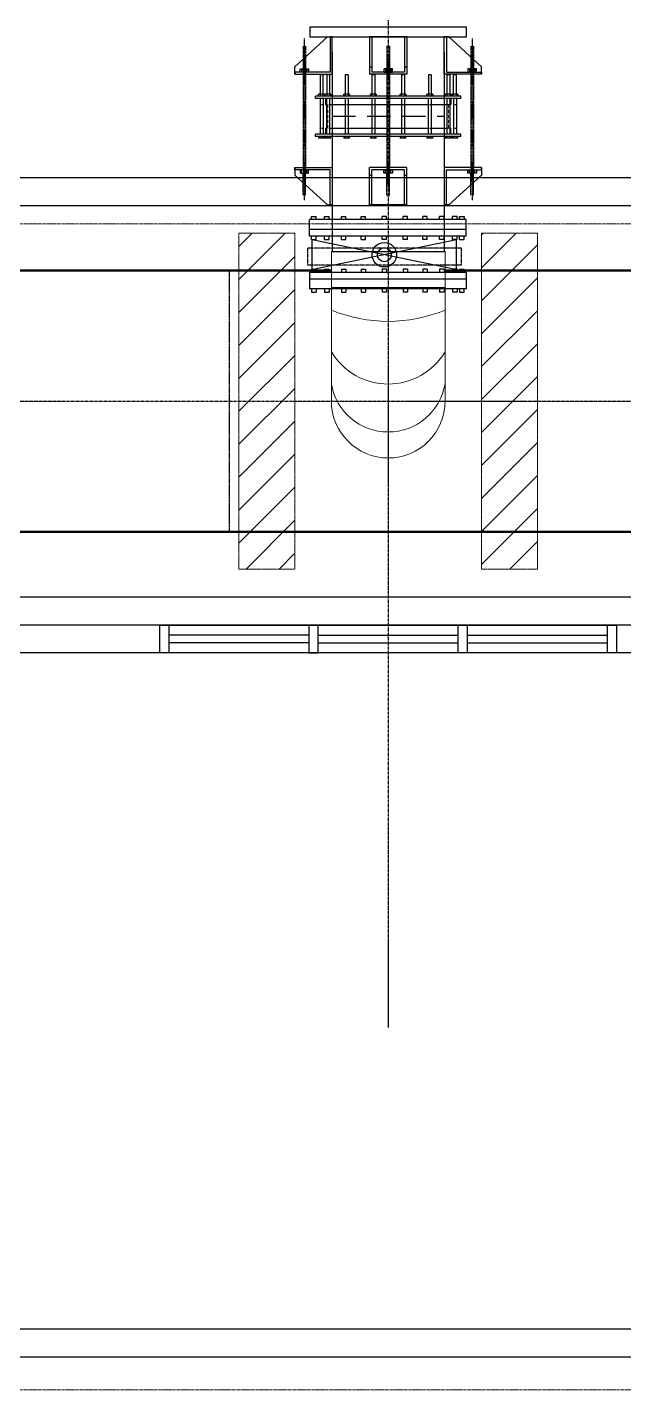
# Model space of a CAD drawing. Header units: inches. Extents: x 0 to 235202, y 0 to 184293.
# Drawn here: x 159816 to 163014, y 120941 to 128245 of the extents above; entities that cross this region are included whole.
import ezdxf
from ezdxf.enums import TextEntityAlignment as Align

# ---------------------------------------------------------------- set-up
doc = ezdxf.new("R2010")
doc.units = ezdxf.units.IN
doc.header["$MEASUREMENT"] = 0
for name, pattern in [('CENTER', [2, 1.25, -0.25, 0.25, -0.25]), ('HIDDEN', [0.375, 0.25, -0.125]), ('PHANTOM2', [1.25, 0.625, -0.125, 0.125, -0.125, 0.125, -0.125])]:
    doc.linetypes.add(name, pattern=pattern)
for name, color, linetype, lineweight in [('.5', 8, 'Continuous', 0), ('DIM', 251, 'Continuous', 0), ('hid', 8, 'HIDDEN', 0)]:
    doc.layers.add(name, color=color, linetype=linetype, lineweight=lineweight)
for name, color, linetype in [('1', 1, 'CENTER'), ('2', 2, 'HIDDEN'), ('GRID_TXT45', 4, 'Continuous'), ('M-X-BKGD', 8, 'Continuous'), ('pipes', 2, 'Continuous'), ('sleeve type coupling', 1, 'Continuous'), ('steel elbow 90deg', 3, 'Continuous'), ('WINDOW ELEV', 3, 'Continuous')]:
    doc.layers.add(name, color=color, linetype=linetype)
doc.styles.add('SIMPLEX', font='simplex.shx')

# ---------------------------------------------------------------- blocks, each defined once
blk = doc.blocks.new('FLOOR PLAN REV 2')
at = {"layer": '.5', "color": 8, "linetype": 'CENTER', "ltscale": 10}
for p, q in [((118917.3, 227018.5), (54403.1, 227018.5)), ((118917.3, 220768), (54403.1, 220768))]:
    blk.add_line(p, q, dxfattribs=at)
at = {"color": 8, "linetype": 'PHANTOM2', "ltscale": 20}
for p, q in [((87276.8, 246052.7), (87276.8, 222708.1)), ((74426.8, 226067.3), (101909.1, 226067.3))]:
    blk.add_line(p, q, dxfattribs=at)
at = {"color": 8}
for p, q in [((86776.8, 227859.3), (86951.8, 228019.3)), ((87696.8, 228071.3), (86856.8, 228071.3)), ((86856.8, 228071.3), (86856.8, 228019.3)), ((86856.8, 228019.3), (87696.8, 228019.3)), ((86951.8, 228019.3), (86976.8, 228019.3)), ((86976.8, 228019.3), (86964.8, 228019.3)), ((86964.8, 228019.3), (86964.8, 227831.3)), ((86976.8, 227819.3), (86976.8, 228019.3)), ((87176.8, 228019.3), (87176.8, 227819.3)), ((87376.8, 228019.3), (87176.8, 228019.3)), ((87188.8, 228019.3), (87188.8, 227831.3)), ((87364.8, 228019.3), (87364.8, 227831.3)), ((87376.8, 228019.3), (87376.8, 227819.3)), ((87601.8, 228019.3), (87576.8, 228019.3)), ((87576.8, 228019.3), (87588.8, 228019.3)), ((87576.8, 227819.3), (87576.8, 228019.3)), ((87588.8, 228019.3), (87588.8, 227831.3)), ((87776.8, 227859.3), (87601.8, 228019.3)), ((87696.8, 228019.3), (87696.8, 228071.3)), ((86776.8, 227819.3), (86776.8, 227859.3)), ((86964.8, 227831.3), (86776.8, 227831.3)), ((86776.8, 227831.3), (86776.8, 227819.3)), ((86776.8, 227819.3), (86976.8, 227819.3)), ((87176.8, 227859.3), (87188.8, 227859.3)), ((87376.8, 227819.3), (87176.8, 227819.3)), ((87364.8, 227831.3), (87188.8, 227831.3)), ((87364.8, 227859.3), (87376.8, 227859.3)), ((87776.8, 227819.3), (87576.8, 227819.3)), ((87588.8, 227831.3), (87776.8, 227831.3)), ((87776.8, 227819.3), (87776.8, 227859.3)), ((87776.8, 227831.3), (87776.8, 227819.3)), ((86776.8, 227318.9), (86776.8, 227278.9)), ((86776.8, 227306.9), (86776.8, 227318.9)), ((86776.8, 227318.9), (86976.8, 227318.9)), ((86964.8, 227306.9), (86776.8, 227306.9)), ((86964.8, 227118.9), (86964.8, 227306.9)), ((86976.8, 227318.9), (86976.8, 227118.9)), ((87176.8, 227118.9), (87176.8, 227318.9)), ((87376.8, 227318.9), (87176.8, 227318.9)), ((87188.8, 227118.9), (87188.8, 227306.9)), ((87364.8, 227306.9), (87188.8, 227306.9)), ((87364.8, 227118.9), (87364.8, 227306.9)), ((87376.8, 227118.9), (87376.8, 227318.9)), ((87776.8, 227318.9), (87576.8, 227318.9)), ((87576.8, 227318.9), (87576.8, 227118.9)), ((87588.8, 227118.9), (87588.8, 227306.9)), ((87588.8, 227306.9), (87776.8, 227306.9)), ((87776.8, 227318.9), (87776.8, 227278.9)), ((87776.8, 227306.9), (87776.8, 227318.9)), ((86776.8, 227278.9), (86951.8, 227118.9)), ((87176.8, 227278.9), (87188.8, 227278.9)), ((87364.8, 227278.9), (87376.8, 227278.9)), ((87776.8, 227278.9), (87601.8, 227118.9)), ((86951.8, 227118.9), (86976.8, 227118.9)), ((86976.8, 227118.9), (86964.8, 227118.9)), ((87376.8, 227118.9), (87176.8, 227118.9)), ((87601.8, 227118.9), (87576.8, 227118.9)), ((87576.8, 227118.9), (87588.8, 227118.9)), ((87694.2, 227040.3), (86854.2, 227040.3)), ((86854.2, 226951.6), (86854.2, 227040.3)), ((86866.4, 227057.5), (86890.6, 227057.5)), ((86866.4, 227040.3), (86866.4, 227057.5)), ((86890.6, 227040.3), (86890.6, 227057.5)), ((86935.7, 227057.5), (86959.9, 227057.5)), ((86935.7, 227040.3), (86935.7, 227057.5)), ((86959.9, 227040.3), (86959.9, 227057.5)), ((87025.9, 227057.5), (87050.2, 227057.5)), ((87025.9, 227040.3), (87025.9, 227057.5)), ((87050.2, 227040.3), (87050.2, 227057.5)), ((87131.1, 227057.5), (87155.3, 227057.5)), ((87131.1, 227040.3), (87131.1, 227057.5)), ((87155.3, 227040.3), (87155.3, 227057.5)), ((87243.9, 227040.3), (87243.9, 227057.5)), ((87268.1, 227057.5), (87243.9, 227057.5)), ((87268.1, 227040.3), (87268.1, 227057.5)), ((87356.7, 227040.3), (87356.7, 227057.5)), ((87380.9, 227057.5), (87356.7, 227057.5)), ((87380.9, 227040.3), (87380.9, 227057.5)), ((87461.8, 227040.3), (87461.8, 227057.5)), ((87486.1, 227057.5), (87461.8, 227057.5)), ((87486.1, 227040.3), (87486.1, 227057.5)), ((87552.1, 227040.3), (87552.1, 227057.5)), ((87576.4, 227057.5), (87552.1, 227057.5)), ((87576.4, 227040.3), (87576.4, 227057.5)), ((87621.4, 227040.3), (87621.4, 227057.5)), ((87645.6, 227057.5), (87621.4, 227057.5)), ((87645.6, 227040.3), (87645.6, 227057.5)), ((87659.6, 227040.3), (87659.6, 227057.5)), ((87659.6, 227057.5), (87683.9, 227057.5)), ((87683.9, 227057.5), (87683.9, 227040.3)), ((87694.2, 226951.6), (87694.2, 227040.3)), ((87694.2, 226987.6), (86854.2, 226987.6)), ((87694.2, 226951.6), (86854.2, 226951.6)), ((86866.4, 226934.4), (86866.4, 226951.6)), ((86866.4, 226773.6), (87642.3, 226934.4)), ((86866.4, 226934.4), (86890.6, 226934.4)), ((86869.8, 226934.4), (87645.6, 226773.6)), ((86869.8, 226756.4), (86869.8, 226934.4)), ((86890.6, 226934.4), (86890.6, 226951.6)), ((86935.7, 226934.4), (86935.7, 226951.6)), ((86935.7, 226934.4), (86959.9, 226934.4)), ((86959.9, 226934.4), (86959.9, 226951.6)), ((87025.9, 226934.4), (87025.9, 226951.6)), ((87025.9, 226934.4), (87050.2, 226934.4)), ((87050.2, 226934.4), (87050.2, 226951.6)), ((87131.1, 226934.4), (87131.1, 226951.6)), ((87131.1, 226934.4), (87155.3, 226934.4)), ((87155.3, 226934.4), (87155.3, 226951.6)), ((87243.9, 226934.4), (87243.9, 226951.6)), ((87268.1, 226934.4), (87243.9, 226934.4)), ((87268.1, 226934.4), (87268.1, 226951.6)), ((87356.7, 226934.4), (87356.7, 226951.6)), ((87380.9, 226934.4), (87356.7, 226934.4)), ((87380.9, 226934.4), (87380.9, 226951.6)), ((87461.8, 226934.4), (87461.8, 226951.6)), ((87486.1, 226934.4), (87461.8, 226934.4)), ((87486.1, 226934.4), (87486.1, 226951.6)), ((87552.1, 226934.4), (87552.1, 226951.6)), ((87576.4, 226934.4), (87552.1, 226934.4)), ((87576.4, 226934.4), (87576.4, 226951.6)), ((87621.4, 226934.4), (87621.4, 226951.6)), ((87645.6, 226934.4), (87621.4, 226934.4)), ((87642.3, 226756.4), (87642.3, 226934.4)), ((87645.6, 226934.4), (87645.6, 226951.6)), ((87659.6, 226934.4), (87659.6, 226951.6)), ((87659.6, 226934.4), (87683.9, 226934.4)), ((87683.9, 226934.4), (87683.9, 226951.6)), ((86869.8, 226887.2), (86846.6, 226887.2)), ((87669.9, 226887.2), (87642.3, 226887.2)), ((86869.8, 226796.9), (86846.6, 226796.9)), ((86866.4, 226774.5), (86890.6, 226774.5)), ((86866.4, 226774.5), (86866.4, 226757.3)), ((86890.6, 226774.5), (86890.6, 226757.3)), ((86935.7, 226774.5), (86959.9, 226774.5)), ((86935.7, 226774.5), (86935.7, 226757.3)), ((86959.9, 226774.5), (86959.9, 226757.3)), ((87025.9, 226774.5), (87050.2, 226774.5)), ((87025.9, 226774.5), (87025.9, 226757.3)), ((87050.2, 226774.5), (87050.2, 226757.3)), ((87131.1, 226774.5), (87155.3, 226774.5)), ((87131.1, 226774.5), (87131.1, 226757.3)), ((87155.3, 226774.5), (87155.3, 226757.3)), ((87243.9, 226774.5), (87243.9, 226757.3)), ((87268.1, 226774.5), (87243.9, 226774.5)), ((87268.1, 226774.5), (87268.1, 226757.3)), ((87356.7, 226774.5), (87356.7, 226757.3)), ((87380.9, 226774.5), (87356.7, 226774.5)), ((87380.9, 226774.5), (87380.9, 226757.3)), ((87461.8, 226774.5), (87461.8, 226757.3)), ((87486.1, 226774.5), (87461.8, 226774.5)), ((87486.1, 226774.5), (87486.1, 226757.3)), ((87552.1, 226774.5), (87552.1, 226757.3)), ((87576.4, 226774.5), (87552.1, 226774.5)), ((87576.4, 226774.5), (87576.4, 226757.3)), ((87621.4, 226774.5), (87621.4, 226757.3)), ((87645.6, 226774.5), (87621.4, 226774.5)), ((87669.9, 226796.9), (87642.3, 226796.9)), ((87645.6, 226774.5), (87645.6, 226757.3)), ((87659.6, 226774.5), (87659.6, 226757.3)), ((87659.6, 226774.5), (87683.9, 226774.5)), ((87683.9, 226774.5), (87683.9, 226757.3)), ((86854.2, 226757.3), (86854.2, 226669.3)), ((87694.2, 226757.3), (86854.2, 226757.3)), ((87694.2, 226721.3), (86854.2, 226721.3)), ((87694.2, 226757.3), (87694.2, 226669.3)), ((87694.2, 226669.3), (86854.2, 226669.3)), ((86866.4, 226669.3), (86866.4, 226652)), ((86866.4, 226652), (86890.6, 226652)), ((86890.6, 226669.3), (86890.6, 226652)), ((86935.7, 226669.3), (86935.7, 226652)), ((86935.7, 226652), (86959.9, 226652)), ((86959.9, 226669.3), (86959.9, 226652)), ((87025.9, 226669.3), (87025.9, 226652)), ((87025.9, 226652), (87050.2, 226652)), ((87050.2, 226669.3), (87050.2, 226652)), ((87131.1, 226669.3), (87131.1, 226652)), ((87131.1, 226652), (87155.3, 226652)), ((87155.3, 226669.3), (87155.3, 226652)), ((87243.9, 226669.3), (87243.9, 226652)), ((87268.1, 226652), (87243.9, 226652)), ((87268.1, 226669.3), (87268.1, 226652)), ((87356.7, 226669.3), (87356.7, 226652)), ((87380.9, 226652), (87356.7, 226652)), ((87380.9, 226669.3), (87380.9, 226652)), ((87461.8, 226669.3), (87461.8, 226652)), ((87486.1, 226652), (87461.8, 226652)), ((87486.1, 226669.3), (87486.1, 226652)), ((87552.1, 226669.3), (87552.1, 226652)), ((87576.4, 226652), (87552.1, 226652)), ((87576.4, 226669.3), (87576.4, 226652)), ((87621.4, 226669.3), (87621.4, 226652)), ((87645.6, 226652), (87621.4, 226652)), ((87645.6, 226669.3), (87645.6, 226652)), ((87659.6, 226669.3), (87659.6, 226652)), ((87659.6, 226652), (87683.9, 226652)), ((87683.9, 226652), (87683.9, 226669.3))]:
    blk.add_line(p, q, dxfattribs=at)
at = {"color": 8, "lineweight": -3, "ltscale": 5}
blk.add_line((87689.5, 228071.3), (86864, 228071.3), dxfattribs=at)
at = {"color": 8, "linetype": 'HIDDEN'}
for p, q in [((86846.6, 226796.9), (86846.6, 226887.2)), ((87642.3, 226887.2), (86869.8, 226887.2)), ((87669.9, 226796.9), (87669.9, 226887.2)), ((87642.3, 226796.9), (86869.8, 226796.9))]:
    blk.add_line(p, q, dxfattribs=at)
at = {"color": 8}
for radius in [65.7, 37.5]:
    blk.add_circle((87256, 226852.1), radius, dxfattribs=at)
at = {"layer": '1', "color": 8, "linetype": 'CENTER', "ltscale": 0.09}
for p, q in [((86826.8, 228013.5), (86826.8, 227143.7)), ((87726.8, 228013.5), (87726.8, 227143.7))]:
    blk.add_line(p, q, dxfattribs=at)
at = {"layer": '1', "color": 8}
for p, q in [((86820.2, 227969.3), (86820.2, 227306.9)), ((86820.2, 227969.3), (86820.2, 227848.5)), ((86833.4, 227969.3), (86833.4, 227306.9)), ((86833.4, 227969.3), (86833.4, 227848.5)), ((87270.2, 227969.3), (87270.2, 227306.9)), ((87270.2, 227969.3), (87270.2, 227848.5)), ((87270.2, 227969.3), (87283.4, 227969.3)), ((87270.2, 227969.3), (87283.4, 227969.3)), ((87283.4, 227969.3), (87283.4, 227306.9)), ((87283.4, 227969.3), (87283.4, 227848.5)), ((87720.2, 227969.3), (87720.2, 227306.9)), ((87720.2, 227969.3), (87720.2, 227848.5)), ((87733.4, 227969.3), (87733.4, 227306.9)), ((87733.4, 227969.3), (87733.4, 227848.5)), ((86833.4, 227905.9), (86820.2, 227905.9)), ((86833.4, 227905.9), (86820.2, 227905.9)), ((86833.4, 227901.8), (86820.2, 227901.8)), ((86833.4, 227901.8), (86820.2, 227901.8)), ((86833.4, 227901.8), (86820.2, 227901.8)), ((86833.4, 227901.8), (86820.2, 227901.8)), ((86833.4, 227897.8), (86820.2, 227897.8)), ((86833.4, 227897.8), (86820.2, 227897.8)), ((86833.4, 227894), (86820.2, 227894)), ((86833.4, 227894), (86820.2, 227894)), ((86833.4, 227889.9), (86820.2, 227889.9)), ((86833.4, 227889.9), (86820.2, 227889.9)), ((86833.4, 227889.9), (86820.2, 227889.9)), ((86833.4, 227889.9), (86820.2, 227889.9)), ((86833.4, 227885.8), (86820.2, 227885.8)), ((86833.4, 227885.8), (86820.2, 227885.8)), ((86833.4, 227881.7), (86820.2, 227881.7)), ((86833.4, 227881.7), (86820.2, 227881.7)), ((86833.4, 227877.6), (86820.2, 227877.6)), ((86833.4, 227877.6), (86820.2, 227877.6)), ((86833.4, 227873.5), (86820.2, 227873.5)), ((86833.4, 227873.5), (86820.2, 227873.5)), ((86833.4, 227869.4), (86820.2, 227869.4)), ((86833.4, 227869.4), (86820.2, 227869.4)), ((86833.4, 227865.3), (86820.2, 227865.3)), ((86833.4, 227865.3), (86820.2, 227865.3)), ((87270.2, 227905.9), (87283.4, 227905.9)), ((87270.2, 227905.9), (87283.4, 227905.9)), ((87270.2, 227901.8), (87283.4, 227901.8)), ((87270.2, 227901.8), (87283.4, 227901.8)), ((87270.2, 227901.8), (87283.4, 227901.8)), ((87270.2, 227901.8), (87283.4, 227901.8)), ((87270.2, 227897.8), (87283.4, 227897.8)), ((87270.2, 227897.8), (87283.4, 227897.8)), ((87270.2, 227894), (87283.4, 227894)), ((87270.2, 227894), (87283.4, 227894)), ((87270.2, 227889.9), (87283.4, 227889.9)), ((87270.2, 227889.9), (87283.4, 227889.9)), ((87270.2, 227889.9), (87283.4, 227889.9)), ((87270.2, 227889.9), (87283.4, 227889.9)), ((87270.2, 227885.8), (87283.4, 227885.8)), ((87270.2, 227885.8), (87283.4, 227885.8)), ((87270.2, 227881.7), (87283.4, 227881.7)), ((87270.2, 227881.7), (87283.4, 227881.7)), ((87270.2, 227877.6), (87283.4, 227877.6)), ((87270.2, 227877.6), (87283.4, 227877.6)), ((87270.2, 227873.5), (87283.4, 227873.5)), ((87270.2, 227873.5), (87283.4, 227873.5)), ((87270.2, 227869.4), (87283.4, 227869.4)), ((87270.2, 227869.4), (87283.4, 227869.4)), ((87270.2, 227865.3), (87283.4, 227865.3)), ((87270.2, 227865.3), (87283.4, 227865.3)), ((87720.2, 227905.9), (87733.4, 227905.9)), ((87720.2, 227905.9), (87733.4, 227905.9)), ((87720.2, 227901.8), (87733.4, 227901.8)), ((87720.2, 227901.8), (87733.4, 227901.8)), ((87720.2, 227901.8), (87733.4, 227901.8)), ((87720.2, 227901.8), (87733.4, 227901.8)), ((87720.2, 227897.8), (87733.4, 227897.8)), ((87720.2, 227897.8), (87733.4, 227897.8)), ((87720.2, 227894), (87733.4, 227894)), ((87720.2, 227894), (87733.4, 227894)), ((87720.2, 227889.9), (87733.4, 227889.9)), ((87720.2, 227889.9), (87733.4, 227889.9)), ((87720.2, 227889.9), (87733.4, 227889.9)), ((87720.2, 227889.9), (87733.4, 227889.9)), ((87720.2, 227885.8), (87733.4, 227885.8)), ((87720.2, 227885.8), (87733.4, 227885.8)), ((87720.2, 227881.7), (87733.4, 227881.7)), ((87720.2, 227881.7), (87733.4, 227881.7)), ((87720.2, 227877.6), (87733.4, 227877.6)), ((87720.2, 227877.6), (87733.4, 227877.6)), ((87720.2, 227873.5), (87733.4, 227873.5)), ((87720.2, 227873.5), (87733.4, 227873.5)), ((87720.2, 227869.4), (87733.4, 227869.4)), ((87720.2, 227869.4), (87733.4, 227869.4)), ((87720.2, 227865.3), (87733.4, 227865.3)), ((87720.2, 227865.3), (87733.4, 227865.3)), ((86804, 227831.3), (86804, 227848.5)), ((86804, 227848.5), (86849.6, 227848.5)), ((86804, 227831.3), (86804, 227848.5)), ((86804, 227848.5), (86849.6, 227848.5)), ((86849.6, 227831.3), (86804, 227831.3)), ((86849.6, 227831.3), (86804, 227831.3)), ((86812.2, 227848.5), (86812.2, 227831.3)), ((86812.2, 227848.5), (86812.2, 227831.3)), ((86833.4, 227861.3), (86820.2, 227861.3)), ((86833.4, 227861.3), (86820.2, 227861.3)), ((86833.4, 227857.2), (86820.2, 227857.2)), ((86833.4, 227857.2), (86820.2, 227857.2)), ((86833.4, 227853.1), (86820.2, 227853.1)), ((86833.4, 227853.1), (86820.2, 227853.1)), ((86833.4, 227849), (86820.2, 227849)), ((86833.4, 227849), (86820.2, 227849)), ((86833.4, 227828.6), (86820.2, 227828.6)), ((86833.4, 227828.6), (86820.2, 227828.6)), ((86833.4, 227824.5), (86820.2, 227824.5)), ((86833.4, 227824.5), (86820.2, 227824.5)), ((86833.4, 227820.4), (86820.2, 227820.4)), ((86833.4, 227820.4), (86820.2, 227820.4)), ((86833.4, 227816.3), (86820.2, 227816.3)), ((86833.4, 227816.3), (86820.2, 227816.3)), ((86833.4, 227812.2), (86820.2, 227812.2)), ((86833.4, 227812.2), (86820.2, 227812.2)), ((86833.4, 227808.1), (86820.2, 227808.1)), ((86833.4, 227808.1), (86820.2, 227808.1)), ((86833.4, 227804.1), (86820.2, 227804.1)), ((86833.4, 227804.1), (86820.2, 227804.1)), ((86833.4, 227800), (86820.2, 227800)), ((86833.4, 227800), (86820.2, 227800)), ((86841.4, 227848.5), (86841.4, 227831.3)), ((86841.4, 227848.5), (86841.4, 227831.3)), ((86849.6, 227848.5), (86849.6, 227831.3)), ((86849.6, 227848.5), (86849.6, 227831.3)), ((87299.6, 227848.5), (87254, 227848.5)), ((87254, 227848.5), (87254, 227831.3)), ((87299.6, 227848.5), (87254, 227848.5)), ((87254, 227848.5), (87254, 227831.3)), ((87254, 227831.3), (87299.6, 227831.3)), ((87254, 227831.3), (87299.6, 227831.3)), ((87262.2, 227848.5), (87262.2, 227831.3)), ((87262.2, 227848.5), (87262.2, 227831.3)), ((87270.2, 227861.3), (87283.4, 227861.3)), ((87270.2, 227861.3), (87283.4, 227861.3)), ((87270.2, 227857.2), (87283.4, 227857.2)), ((87270.2, 227857.2), (87283.4, 227857.2)), ((87270.2, 227853.1), (87283.4, 227853.1)), ((87270.2, 227853.1), (87283.4, 227853.1)), ((87270.2, 227849), (87283.4, 227849)), ((87270.2, 227849), (87283.4, 227849)), ((87270.2, 227828.6), (87283.4, 227828.6)), ((87270.2, 227828.6), (87283.4, 227828.6)), ((87270.2, 227824.5), (87283.4, 227824.5)), ((87270.2, 227824.5), (87283.4, 227824.5)), ((87270.2, 227820.4), (87283.4, 227820.4)), ((87270.2, 227820.4), (87283.4, 227820.4)), ((87270.2, 227816.3), (87283.4, 227816.3)), ((87270.2, 227816.3), (87283.4, 227816.3)), ((87270.2, 227812.2), (87283.4, 227812.2)), ((87270.2, 227812.2), (87283.4, 227812.2)), ((87270.2, 227808.1), (87283.4, 227808.1)), ((87270.2, 227808.1), (87283.4, 227808.1)), ((87270.2, 227804.1), (87283.4, 227804.1)), ((87270.2, 227804.1), (87283.4, 227804.1)), ((87270.2, 227800), (87283.4, 227800)), ((87270.2, 227800), (87283.4, 227800)), ((87291.4, 227848.5), (87291.4, 227831.3)), ((87291.4, 227848.5), (87291.4, 227831.3)), ((87299.6, 227831.3), (87299.6, 227848.5)), ((87299.6, 227831.3), (87299.6, 227848.5)), ((87749.6, 227848.5), (87704, 227848.5)), ((87704, 227848.5), (87704, 227831.3)), ((87749.6, 227848.5), (87704, 227848.5)), ((87704, 227848.5), (87704, 227831.3)), ((87704, 227831.3), (87749.6, 227831.3)), ((87704, 227831.3), (87749.6, 227831.3)), ((87712.2, 227848.5), (87712.2, 227831.3)), ((87712.2, 227848.5), (87712.2, 227831.3)), ((87720.2, 227861.3), (87733.4, 227861.3)), ((87720.2, 227861.3), (87733.4, 227861.3)), ((87720.2, 227857.2), (87733.4, 227857.2)), ((87720.2, 227857.2), (87733.4, 227857.2)), ((87720.2, 227853.1), (87733.4, 227853.1)), ((87720.2, 227853.1), (87733.4, 227853.1)), ((87720.2, 227849), (87733.4, 227849)), ((87720.2, 227849), (87733.4, 227849)), ((87720.2, 227828.6), (87733.4, 227828.6)), ((87720.2, 227828.6), (87733.4, 227828.6)), ((87720.2, 227824.5), (87733.4, 227824.5)), ((87720.2, 227824.5), (87733.4, 227824.5)), ((87720.2, 227820.4), (87733.4, 227820.4)), ((87720.2, 227820.4), (87733.4, 227820.4)), ((87720.2, 227816.3), (87733.4, 227816.3)), ((87720.2, 227816.3), (87733.4, 227816.3)), ((87720.2, 227812.2), (87733.4, 227812.2)), ((87720.2, 227812.2), (87733.4, 227812.2)), ((87720.2, 227808.1), (87733.4, 227808.1)), ((87720.2, 227808.1), (87733.4, 227808.1)), ((87720.2, 227804.1), (87733.4, 227804.1)), ((87720.2, 227804.1), (87733.4, 227804.1)), ((87720.2, 227800), (87733.4, 227800)), ((87720.2, 227800), (87733.4, 227800)), ((87741.4, 227848.5), (87741.4, 227831.3)), ((87741.4, 227848.5), (87741.4, 227831.3)), ((87749.6, 227831.3), (87749.6, 227848.5)), ((87749.6, 227831.3), (87749.6, 227848.5)), ((86804, 227306.9), (86804, 227289.8)), ((86849.6, 227306.9), (86804, 227306.9)), ((86804, 227306.9), (86804, 227289.8)), ((86849.6, 227306.9), (86804, 227306.9)), ((86804, 227289.8), (86849.6, 227289.8)), ((86804, 227289.8), (86849.6, 227289.8)), ((86812.2, 227289.8), (86812.2, 227306.9)), ((86812.2, 227289.8), (86812.2, 227306.9)), ((86833.4, 227338.3), (86820.2, 227338.3)), ((86833.4, 227338.3), (86820.2, 227338.3)), ((86833.4, 227334.2), (86820.2, 227334.2)), ((86833.4, 227334.2), (86820.2, 227334.2)), ((86833.4, 227330.2), (86820.2, 227330.2)), ((86833.4, 227330.2), (86820.2, 227330.2)), ((86833.4, 227326.1), (86820.2, 227326.1)), ((86833.4, 227326.1), (86820.2, 227326.1)), ((86833.4, 227322), (86820.2, 227322)), ((86833.4, 227322), (86820.2, 227322)), ((86833.4, 227317.9), (86820.2, 227317.9)), ((86833.4, 227317.9), (86820.2, 227317.9)), ((86833.4, 227313.8), (86820.2, 227313.8)), ((86833.4, 227313.8), (86820.2, 227313.8)), ((86833.4, 227309.7), (86820.2, 227309.7)), ((86833.4, 227309.7), (86820.2, 227309.7)), ((86820.2, 227168.9), (86820.2, 227289.8)), ((86833.4, 227289.3), (86820.2, 227289.3)), ((86833.4, 227289.3), (86820.2, 227289.3)), ((86833.4, 227285.2), (86820.2, 227285.2)), ((86833.4, 227285.2), (86820.2, 227285.2)), ((86833.4, 227281.1), (86820.2, 227281.1)), ((86833.4, 227281.1), (86820.2, 227281.1)), ((86833.4, 227168.9), (86833.4, 227289.8)), ((86841.4, 227289.8), (86841.4, 227306.9)), ((86841.4, 227289.8), (86841.4, 227306.9)), ((86849.6, 227289.8), (86849.6, 227306.9)), ((86849.6, 227289.8), (86849.6, 227306.9)), ((87254, 227289.8), (87254, 227306.9)), ((87254, 227306.9), (87299.6, 227306.9)), ((87254, 227289.8), (87254, 227306.9)), ((87254, 227306.9), (87299.6, 227306.9)), ((87299.6, 227289.8), (87254, 227289.8)), ((87299.6, 227289.8), (87254, 227289.8)), ((87262.2, 227289.8), (87262.2, 227306.9)), ((87262.2, 227289.8), (87262.2, 227306.9)), ((87270.2, 227338.3), (87283.4, 227338.3)), ((87270.2, 227338.3), (87283.4, 227338.3)), ((87270.2, 227334.2), (87283.4, 227334.2)), ((87270.2, 227334.2), (87283.4, 227334.2)), ((87270.2, 227330.2), (87283.4, 227330.2)), ((87270.2, 227330.2), (87283.4, 227330.2)), ((87270.2, 227326.1), (87283.4, 227326.1)), ((87270.2, 227326.1), (87283.4, 227326.1)), ((87270.2, 227322), (87283.4, 227322)), ((87270.2, 227322), (87283.4, 227322)), ((87270.2, 227317.9), (87283.4, 227317.9)), ((87270.2, 227317.9), (87283.4, 227317.9)), ((87270.2, 227313.8), (87283.4, 227313.8)), ((87270.2, 227313.8), (87283.4, 227313.8)), ((87270.2, 227309.7), (87283.4, 227309.7)), ((87270.2, 227309.7), (87283.4, 227309.7)), ((87270.2, 227168.9), (87270.2, 227289.8)), ((87270.2, 227289.3), (87283.4, 227289.3)), ((87270.2, 227289.3), (87283.4, 227289.3)), ((87270.2, 227285.2), (87283.4, 227285.2)), ((87270.2, 227285.2), (87283.4, 227285.2)), ((87270.2, 227281.1), (87283.4, 227281.1)), ((87270.2, 227281.1), (87283.4, 227281.1)), ((87283.4, 227168.9), (87283.4, 227289.8)), ((87291.4, 227289.8), (87291.4, 227306.9)), ((87291.4, 227289.8), (87291.4, 227306.9)), ((87299.6, 227306.9), (87299.6, 227289.8)), ((87299.6, 227306.9), (87299.6, 227289.8)), ((87704, 227289.8), (87704, 227306.9)), ((87704, 227306.9), (87749.6, 227306.9)), ((87704, 227289.8), (87704, 227306.9)), ((87704, 227306.9), (87749.6, 227306.9)), ((87749.6, 227289.8), (87704, 227289.8)), ((87749.6, 227289.8), (87704, 227289.8)), ((87712.2, 227289.8), (87712.2, 227306.9)), ((87712.2, 227289.8), (87712.2, 227306.9)), ((87720.2, 227338.3), (87733.4, 227338.3)), ((87720.2, 227338.3), (87733.4, 227338.3)), ((87720.2, 227334.2), (87733.4, 227334.2)), ((87720.2, 227334.2), (87733.4, 227334.2)), ((87720.2, 227330.2), (87733.4, 227330.2)), ((87720.2, 227330.2), (87733.4, 227330.2)), ((87720.2, 227326.1), (87733.4, 227326.1)), ((87720.2, 227326.1), (87733.4, 227326.1)), ((87720.2, 227322), (87733.4, 227322)), ((87720.2, 227322), (87733.4, 227322)), ((87720.2, 227317.9), (87733.4, 227317.9)), ((87720.2, 227317.9), (87733.4, 227317.9)), ((87720.2, 227313.8), (87733.4, 227313.8)), ((87720.2, 227313.8), (87733.4, 227313.8)), ((87720.2, 227309.7), (87733.4, 227309.7)), ((87720.2, 227309.7), (87733.4, 227309.7)), ((87720.2, 227168.9), (87720.2, 227289.8)), ((87720.2, 227289.3), (87733.4, 227289.3)), ((87720.2, 227289.3), (87733.4, 227289.3)), ((87720.2, 227285.2), (87733.4, 227285.2)), ((87720.2, 227285.2), (87733.4, 227285.2)), ((87720.2, 227281.1), (87733.4, 227281.1)), ((87720.2, 227281.1), (87733.4, 227281.1)), ((87733.4, 227168.9), (87733.4, 227289.8)), ((87741.4, 227289.8), (87741.4, 227306.9)), ((87741.4, 227289.8), (87741.4, 227306.9)), ((87749.6, 227306.9), (87749.6, 227289.8)), ((87749.6, 227306.9), (87749.6, 227289.8)), ((86833.4, 227277), (86820.2, 227277)), ((86833.4, 227277), (86820.2, 227277)), ((86833.4, 227272.9), (86820.2, 227272.9)), ((86833.4, 227272.9), (86820.2, 227272.9)), ((86833.4, 227268.9), (86820.2, 227268.9)), ((86833.4, 227268.9), (86820.2, 227268.9)), ((86833.4, 227264.8), (86820.2, 227264.8)), ((86833.4, 227264.8), (86820.2, 227264.8)), ((86833.4, 227260.7), (86820.2, 227260.7)), ((86833.4, 227260.7), (86820.2, 227260.7)), ((86833.4, 227256.6), (86820.2, 227256.6)), ((86833.4, 227256.6), (86820.2, 227256.6)), ((86833.4, 227252.5), (86820.2, 227252.5)), ((86833.4, 227252.5), (86820.2, 227252.5)), ((86833.4, 227248.4), (86820.2, 227248.4)), ((86833.4, 227248.4), (86820.2, 227248.4)), ((86833.4, 227248.4), (86820.2, 227248.4)), ((86833.4, 227248.4), (86820.2, 227248.4)), ((86833.4, 227244.3), (86820.2, 227244.3)), ((86833.4, 227244.3), (86820.2, 227244.3)), ((86833.4, 227240.5), (86820.2, 227240.5)), ((86833.4, 227240.5), (86820.2, 227240.5)), ((86833.4, 227236.4), (86820.2, 227236.4)), ((86833.4, 227236.4), (86820.2, 227236.4)), ((86833.4, 227236.4), (86820.2, 227236.4)), ((86833.4, 227236.4), (86820.2, 227236.4)), ((86833.4, 227232.4), (86820.2, 227232.4)), ((86833.4, 227232.4), (86820.2, 227232.4)), ((87270.2, 227277), (87283.4, 227277)), ((87270.2, 227277), (87283.4, 227277)), ((87270.2, 227272.9), (87283.4, 227272.9)), ((87270.2, 227272.9), (87283.4, 227272.9)), ((87270.2, 227268.9), (87283.4, 227268.9)), ((87270.2, 227268.9), (87283.4, 227268.9)), ((87270.2, 227264.8), (87283.4, 227264.8)), ((87270.2, 227264.8), (87283.4, 227264.8)), ((87270.2, 227260.7), (87283.4, 227260.7)), ((87270.2, 227260.7), (87283.4, 227260.7)), ((87270.2, 227256.6), (87283.4, 227256.6)), ((87270.2, 227256.6), (87283.4, 227256.6)), ((87270.2, 227252.5), (87283.4, 227252.5)), ((87270.2, 227252.5), (87283.4, 227252.5)), ((87270.2, 227248.4), (87283.4, 227248.4)), ((87270.2, 227248.4), (87283.4, 227248.4)), ((87270.2, 227248.4), (87283.4, 227248.4)), ((87270.2, 227248.4), (87283.4, 227248.4)), ((87270.2, 227244.3), (87283.4, 227244.3)), ((87270.2, 227244.3), (87283.4, 227244.3)), ((87270.2, 227240.5), (87283.4, 227240.5)), ((87270.2, 227240.5), (87283.4, 227240.5)), ((87270.2, 227236.4), (87283.4, 227236.4)), ((87270.2, 227236.4), (87283.4, 227236.4)), ((87270.2, 227236.4), (87283.4, 227236.4)), ((87270.2, 227236.4), (87283.4, 227236.4)), ((87270.2, 227232.4), (87283.4, 227232.4)), ((87270.2, 227232.4), (87283.4, 227232.4)), ((87720.2, 227277), (87733.4, 227277)), ((87720.2, 227277), (87733.4, 227277)), ((87720.2, 227272.9), (87733.4, 227272.9)), ((87720.2, 227272.9), (87733.4, 227272.9)), ((87720.2, 227268.9), (87733.4, 227268.9)), ((87720.2, 227268.9), (87733.4, 227268.9)), ((87720.2, 227264.8), (87733.4, 227264.8)), ((87720.2, 227264.8), (87733.4, 227264.8)), ((87720.2, 227260.7), (87733.4, 227260.7)), ((87720.2, 227260.7), (87733.4, 227260.7)), ((87720.2, 227256.6), (87733.4, 227256.6)), ((87720.2, 227256.6), (87733.4, 227256.6)), ((87720.2, 227252.5), (87733.4, 227252.5)), ((87720.2, 227252.5), (87733.4, 227252.5)), ((87720.2, 227248.4), (87733.4, 227248.4)), ((87720.2, 227248.4), (87733.4, 227248.4)), ((87720.2, 227248.4), (87733.4, 227248.4)), ((87720.2, 227248.4), (87733.4, 227248.4)), ((87720.2, 227244.3), (87733.4, 227244.3)), ((87720.2, 227244.3), (87733.4, 227244.3)), ((87270.2, 227168.9), (87283.4, 227168.9)), ((87270.2, 227168.9), (87283.4, 227168.9)), ((86426.8, 225367.3), (86426.8, 226767.3))]:
    blk.add_line(p, q, dxfattribs=at)
at = {"layer": '1', "color": 8, "linetype": 'HIDDEN', "ltscale": 0.009}
for p, q in [((86820.2, 227831.3), (86820.2, 227848.5)), ((86833.4, 227844.9), (86820.2, 227844.9)), ((86833.4, 227844.9), (86820.2, 227844.9)), ((86833.4, 227840.8), (86820.2, 227840.8)), ((86833.4, 227840.8), (86820.2, 227840.8)), ((86833.4, 227836.7), (86820.2, 227836.7)), ((86833.4, 227836.7), (86820.2, 227836.7)), ((86833.4, 227832.7), (86820.2, 227832.7)), ((86833.4, 227832.7), (86820.2, 227832.7)), ((86833.4, 227831.3), (86833.4, 227848.5)), ((87270.2, 227831.3), (87270.2, 227848.5)), ((87270.2, 227844.9), (87283.4, 227844.9)), ((87270.2, 227844.9), (87283.4, 227844.9)), ((87270.2, 227840.8), (87283.4, 227840.8)), ((87270.2, 227840.8), (87283.4, 227840.8)), ((87270.2, 227836.7), (87283.4, 227836.7)), ((87270.2, 227836.7), (87283.4, 227836.7)), ((87270.2, 227832.7), (87283.4, 227832.7)), ((87270.2, 227832.7), (87283.4, 227832.7)), ((87283.4, 227831.3), (87283.4, 227848.5)), ((87720.2, 227831.3), (87720.2, 227848.5)), ((87720.2, 227844.9), (87733.4, 227844.9)), ((87720.2, 227844.9), (87733.4, 227844.9)), ((87720.2, 227840.8), (87733.4, 227840.8)), ((87720.2, 227840.8), (87733.4, 227840.8)), ((87720.2, 227836.7), (87733.4, 227836.7)), ((87720.2, 227836.7), (87733.4, 227836.7)), ((87720.2, 227832.7), (87733.4, 227832.7)), ((87720.2, 227832.7), (87733.4, 227832.7)), ((87733.4, 227831.3), (87733.4, 227848.5)), ((86820.2, 227306.9), (86820.2, 227289.8)), ((86833.4, 227305.6), (86820.2, 227305.6)), ((86833.4, 227305.6), (86820.2, 227305.6)), ((86833.4, 227301.6), (86820.2, 227301.6)), ((86833.4, 227301.6), (86820.2, 227301.6)), ((86833.4, 227297.5), (86820.2, 227297.5)), ((86833.4, 227297.5), (86820.2, 227297.5)), ((86833.4, 227293.4), (86820.2, 227293.4)), ((86833.4, 227293.4), (86820.2, 227293.4)), ((86833.4, 227306.9), (86833.4, 227289.8)), ((87270.2, 227306.9), (87270.2, 227289.8)), ((87270.2, 227305.6), (87283.4, 227305.6)), ((87270.2, 227305.6), (87283.4, 227305.6)), ((87270.2, 227301.6), (87283.4, 227301.6)), ((87270.2, 227301.6), (87283.4, 227301.6)), ((87270.2, 227297.5), (87283.4, 227297.5)), ((87270.2, 227297.5), (87283.4, 227297.5)), ((87270.2, 227293.4), (87283.4, 227293.4)), ((87270.2, 227293.4), (87283.4, 227293.4)), ((87283.4, 227306.9), (87283.4, 227289.8)), ((87720.2, 227306.9), (87720.2, 227289.8)), ((87720.2, 227305.6), (87733.4, 227305.6)), ((87720.2, 227305.6), (87733.4, 227305.6)), ((87720.2, 227301.6), (87733.4, 227301.6)), ((87720.2, 227301.6), (87733.4, 227301.6)), ((87720.2, 227297.5), (87733.4, 227297.5)), ((87720.2, 227297.5), (87733.4, 227297.5)), ((87720.2, 227293.4), (87733.4, 227293.4)), ((87720.2, 227293.4), (87733.4, 227293.4)), ((87733.4, 227306.9), (87733.4, 227289.8))]:
    blk.add_line(p, q, dxfattribs=at)
at = {"layer": '2', "color": 8, "linetype": 'HIDDEN', "ltscale": 500}
blk.add_line((86976.8, 227594.1), (87576.8, 227594.1), dxfattribs=at)
at = {"layer": 'DIM', "color": 8, "linetype": 'HIDDEN', "lineweight": 25, "ltscale": 10}
for p, q in [((75956.6, 227265.8), (103101.8, 227265.8)), ((76106.6, 227115.8), (102951.8, 227115.8)), ((102951.8, 225017.2), (76106.6, 225017.2)), ((103101.8, 224867.2), (75956.6, 224867.2)), ((89326.8, 224867.2), (85226.8, 224867.2)), ((86051.8, 224717.2), (86051.8, 224867.2)), ((86051.8, 224867.2), (88501.8, 224867.2)), ((86051.8, 224717.2), (86051.8, 224867.2)), ((86101.8, 224717.2), (86101.8, 224867.2)), ((86851.8, 224812.2), (86101.8, 224812.2)), ((86901.8, 224867.2), (86851.8, 224867.2)), ((86851.8, 224867.2), (86851.8, 224717.2)), ((86901.8, 224717.2), (86901.8, 224867.2)), ((86901.8, 224812.2), (87651.8, 224812.2)), ((87651.8, 224717.2), (87651.8, 224867.2)), ((87701.8, 224717.2), (87701.8, 224867.2)), ((87701.8, 224812.2), (88451.8, 224812.2)), ((88451.8, 224717.2), (88451.8, 224867.2)), ((88501.8, 224717.2), (88501.8, 224867.2)), ((88501.8, 224717.2), (88501.8, 224867.2)), ((86851.8, 224772.2), (86101.8, 224772.2)), ((86901.8, 224772.2), (87651.8, 224772.2)), ((87701.8, 224772.2), (88451.8, 224772.2)), ((89326.8, 224717.2), (85226.8, 224717.2)), ((88501.8, 224717.2), (86051.8, 224717.2)), ((86851.8, 224717.2), (86901.8, 224717.2)), ((111801.8, 221092.2), (76251.8, 221092.2)), ((89301.8, 220942.2), (85251.4, 220942.2))]:
    blk.add_line(p, q, dxfattribs=at)
at = {"layer": 'DIM', "color": 8, "linetype": 'HIDDEN', "ltscale": 7}
for p, q in [((86476.8, 226967.3), (86476.8, 225167.3)), ((86776.8, 226967.3), (86476.8, 226967.3)), ((86776.8, 225167.3), (86776.8, 226967.3)), ((87776.8, 225167.3), (87776.8, 226967.3)), ((87776.8, 226967.3), (88076.8, 226967.3)), ((88076.8, 226967.3), (88076.8, 225167.3)), ((86476.8, 225167.3), (86776.8, 225167.3)), ((88076.8, 225167.3), (87776.8, 225167.3))]:
    blk.add_line(p, q, dxfattribs=at)
at = {"layer": 'DIM', "color": 8, "linetype": 'Continuous'}
for p, q in [((86476.8, 226896.5), (86547.6, 226967.3)), ((86476.8, 226719.7), (86724.3, 226967.3)), ((87776.8, 226959.1), (87785, 226967.3)), ((87776.8, 226782.3), (87961.8, 226967.3)), ((86476.8, 226543), (86776.8, 226843)), ((87776.8, 226605.5), (88076.8, 226905.5)), ((87776.8, 226428.7), (88076.8, 226728.7)), ((86476.8, 226366.2), (86776.8, 226666.2)), ((87776.8, 226252), (88076.8, 226552)), ((86476.8, 226189.4), (86776.8, 226489.4)), ((87776.8, 226075.2), (88076.8, 226375.2)), ((86476.8, 226012.6), (86776.8, 226312.6)), ((87776.8, 225898.4), (88076.8, 226198.4)), ((86476.8, 225835.8), (86776.8, 226135.8)), ((87776.8, 225721.6), (88076.8, 226021.6)), ((86476.8, 225659.1), (86776.8, 225959.1)), ((87776.8, 225544.9), (88076.8, 225844.9)), ((86476.8, 225482.3), (86776.8, 225782.3)), ((86476.8, 225305.5), (86776.8, 225605.5)), ((87776.8, 225368.1), (88076.8, 225668.1)), ((87776.8, 225191.3), (88076.8, 225491.3)), ((86515.3, 225167.3), (86776.8, 225428.7)), ((87929.5, 225167.3), (88076.8, 225314.5)), ((86692.1, 225167.3), (86776.8, 225252))]:
    blk.add_line(p, q, dxfattribs=at)
at = {"layer": 'DIM', "color": 8}
for p, q in [((86972, 226067.3), (86972, 226870.2)), ((87581.5, 226067.3), (87581.5, 226870.2)), ((86972, 226676.8), (87581.5, 226676.8))]:
    blk.add_line(p, q, dxfattribs=at)
at = {"layer": 'DIM', "color": 8, "lineweight": 50}
for p, q in [((86276.8, 226767.3), (83776.8, 226767.3)), ((86972, 226767.3), (86276.8, 226767.3)), ((88726.9, 226767.3), (87581.5, 226767.3)), ((88726.9, 225367.3), (77276.8, 225367.3))]:
    blk.add_line(p, q, dxfattribs=at)
at = {"layer": 'DIM', "color": 8}
for centre, radius, start, end in [((87276.8, 227291.3), 796.4, 247.5, 292.5), ((87276.8, 226514.2), 355.3, 210.94084, 329.05916), ((87276.8, 226210.7), 308.9, 189.42017, 350.57983), ((87276.8, 226067.3), 304.8, 180, 0)]:
    blk.add_arc(centre, radius, start, end, dxfattribs=at)
at = {"layer": 'hid', "color": 8, "ltscale": 0.1}
for p, q in [((86946.7, 227657.8), (86962.7, 227657.8)), ((86946.7, 227657.8), (86962.7, 227657.8)), ((86953, 227530.4), (86953, 227657.8)), ((87590.9, 227657.8), (87606.9, 227657.8)), ((87606.9, 227657.8), (87590.9, 227657.8)), ((87600.5, 227530.4), (87600.5, 227657.8)), ((86946.7, 227530.4), (86962.7, 227530.4)), ((86946.7, 227530.4), (86962.7, 227530.4)), ((87590.9, 227530.4), (87606.9, 227530.4)), ((87606.9, 227530.4), (87590.9, 227530.4))]:
    blk.add_line(p, q, dxfattribs=at)
at = {"layer": 'pipes', "color": 8, "ltscale": 2000}
for p, q in [((86976.8, 227940), (86976.8, 226870.2)), ((87576.8, 227940), (87576.8, 226870.2))]:
    blk.add_line(p, q, dxfattribs=at)
at = {"layer": 'sleeve type coupling', "color": 8}
for p, q in [((86911.6, 227816.4), (86911.6, 227701.8)), ((86927, 227816.4), (86911.6, 227816.4)), ((86927, 227816.4), (86927, 227701.8)), ((86947, 227816.4), (86947, 227701.8)), ((86962.4, 227816.4), (86947, 227816.4)), ((86962.4, 227816.4), (86962.4, 227701.8)), ((87046.2, 227816.4), (87046.2, 227701.8)), ((87061.6, 227816.4), (87046.2, 227816.4)), ((87061.6, 227816.4), (87061.6, 227701.8)), ((87189.5, 227816.4), (87189.5, 227701.8)), ((87204.9, 227816.4), (87189.5, 227816.4)), ((87204.9, 227816.4), (87205, 227701.8)), ((87348.6, 227816.4), (87348.6, 227701.8)), ((87364, 227816.4), (87348.6, 227816.4)), ((87364, 227816.4), (87364.1, 227701.8)), ((87492, 227816.4), (87492, 227701.8)), ((87507.4, 227816.4), (87492, 227816.4)), ((87507.4, 227816.4), (87507.4, 227701.8)), ((87591.2, 227816.4), (87591.2, 227701.8)), ((87606.6, 227816.4), (87591.2, 227816.4)), ((87606.6, 227816.4), (87606.6, 227701.8)), ((87642.3, 227816.4), (87626.3, 227816.4)), ((87626.3, 227701.8), (87626.3, 227816.4)), ((87642.3, 227701.8), (87642.3, 227816.4)), ((86886.8, 227689.8), (86886.8, 227701.8)), ((87666.8, 227701.8), (86886.8, 227701.8)), ((87666.8, 227689.8), (86886.8, 227689.8)), ((86934.7, 227712.1), (86903.9, 227712.1)), ((86903.9, 227701.8), (86903.9, 227712.1)), ((86911.3, 227689.8), (86911.3, 227498.4)), ((86927.3, 227689.8), (86927.3, 227498.4)), ((86934.7, 227712.1), (86934.7, 227701.8)), ((86970.1, 227712.1), (86939.3, 227712.1)), ((86939.3, 227701.8), (86939.3, 227712.1)), ((86941, 227689.8), (86941, 227657.8)), ((86947, 227689.8), (86941, 227689.8)), ((86941, 227657.8), (86946.7, 227657.8)), ((86946.7, 227689.8), (86946.7, 227498.4)), ((86962.7, 227689.8), (86962.7, 227498.4)), ((86962.7, 227657.8), (87045.9, 227657.8)), ((86970.1, 227712.1), (86970.1, 227701.8)), ((87069.3, 227712.1), (87038.5, 227712.1)), ((87038.5, 227701.8), (87038.5, 227712.1)), ((87045.9, 227689.8), (87045.9, 227498.4)), ((87061.9, 227689.8), (87061.9, 227498.4)), ((87061.9, 227657.8), (87189.2, 227657.8)), ((87069.3, 227712.1), (87069.3, 227701.8)), ((87212.7, 227712.1), (87181.8, 227712.1)), ((87181.8, 227701.8), (87181.8, 227712.1)), ((87189.2, 227689.8), (87189.2, 227498.4)), ((87205.2, 227689.8), (87205.2, 227498.4)), ((87205.2, 227657.8), (87348.3, 227657.8)), ((87212.7, 227712.1), (87212.7, 227701.8)), ((87371.8, 227712.1), (87340.9, 227712.1)), ((87340.9, 227701.8), (87340.9, 227712.1)), ((87348.3, 227689.8), (87348.3, 227498.4)), ((87364.3, 227689.8), (87364.3, 227498.4)), ((87364.3, 227657.8), (87491.7, 227657.8)), ((87371.8, 227712.1), (87371.8, 227701.8)), ((87484.3, 227701.8), (87484.3, 227712.1)), ((87515.1, 227712.1), (87484.3, 227712.1)), ((87491.7, 227689.8), (87491.7, 227498.4)), ((87507.7, 227689.8), (87507.7, 227498.4)), ((87507.7, 227657.8), (87590.9, 227657.8)), ((87515.1, 227712.1), (87515.1, 227701.8)), ((87614.3, 227712.1), (87583.5, 227712.1)), ((87583.5, 227701.8), (87583.5, 227712.1)), ((87590.9, 227689.8), (87590.9, 227498.4)), ((87606.9, 227689.8), (87606.9, 227498.4)), ((87606.9, 227657.8), (87612.5, 227657.8)), ((87612.5, 227689.8), (87612.5, 227657.8)), ((87614.3, 227712.1), (87614.3, 227701.8)), ((87649.7, 227712.1), (87618.9, 227712.1)), ((87618.9, 227701.8), (87618.9, 227712.1)), ((87626.3, 227689.8), (87626.3, 227498.4)), ((87642.3, 227689.8), (87642.3, 227498.4)), ((87649.7, 227712.1), (87649.7, 227701.8)), ((87666.8, 227689.8), (87666.8, 227701.8)), ((86941, 227530.4), (86941, 227498.4)), ((86941, 227530.4), (86946.7, 227530.4)), ((86962.7, 227530.4), (87045.9, 227530.4)), ((87061.9, 227530.4), (87189.2, 227530.4)), ((87205.2, 227530.4), (87348.3, 227530.4)), ((87364.3, 227530.4), (87491.7, 227530.4)), ((87507.7, 227530.4), (87590.9, 227530.4)), ((87606.9, 227530.4), (87612.5, 227530.4)), ((87612.5, 227498.4), (87612.5, 227530.4)), ((87666.8, 227498.4), (86886.8, 227498.4)), ((86886.8, 227486.4), (86886.8, 227498.4)), ((87666.8, 227486.4), (86886.8, 227486.4)), ((86903.9, 227486.4), (86903.9, 227476.1)), ((86934.7, 227476.1), (86903.9, 227476.1)), ((86911.6, 227476.1), (86911.6, 227486.4)), ((86927, 227476.1), (86927, 227486.4)), ((86934.7, 227476.1), (86934.7, 227486.4)), ((86939.3, 227486.4), (86939.3, 227476.1)), ((86970.1, 227476.1), (86939.3, 227476.1)), ((86947, 227476.1), (86947, 227486.4)), ((86962.4, 227476.1), (86962.4, 227486.4)), ((86970.1, 227476.1), (86970.1, 227486.4)), ((87038.5, 227486.4), (87038.5, 227476.1)), ((87069.3, 227476.1), (87038.5, 227476.1)), ((87046.2, 227476.1), (87046.2, 227486.4)), ((87061.6, 227476.1), (87061.6, 227486.4)), ((87069.3, 227476.1), (87069.3, 227486.4)), ((87181.8, 227486.4), (87181.8, 227476.1)), ((87212.7, 227476.1), (87181.8, 227476.1)), ((87189.5, 227476.1), (87189.5, 227486.4)), ((87205, 227476.1), (87205, 227486.4)), ((87212.7, 227476.1), (87212.7, 227486.4)), ((87340.9, 227486.4), (87340.9, 227476.1)), ((87371.8, 227476.1), (87340.9, 227476.1)), ((87348.6, 227476.1), (87348.6, 227486.4)), ((87364.1, 227476.1), (87364.1, 227486.4)), ((87371.8, 227476.1), (87371.8, 227486.4)), ((87484.3, 227486.4), (87484.3, 227476.1)), ((87515.1, 227476.1), (87484.3, 227476.1)), ((87492, 227476.1), (87492, 227486.4)), ((87507.4, 227476.1), (87507.4, 227486.4)), ((87515.1, 227476.1), (87515.1, 227486.4)), ((87583.5, 227486.4), (87583.5, 227476.1)), ((87614.3, 227476.1), (87583.5, 227476.1)), ((87591.2, 227476.1), (87591.2, 227486.4)), ((87606.6, 227476.1), (87606.6, 227486.4)), ((87614.3, 227476.1), (87614.3, 227486.4)), ((87618.9, 227486.4), (87618.9, 227476.1)), ((87649.7, 227476.1), (87618.9, 227476.1)), ((87626.6, 227476.1), (87626.6, 227486.4)), ((87642, 227476.1), (87642, 227486.4)), ((87649.7, 227476.1), (87649.7, 227486.4)), ((87666.8, 227486.4), (87666.8, 227498.4))]:
    blk.add_line(p, q, dxfattribs=at)
at = {"layer": 'sleeve type coupling', "color": 8, "linetype": 'HIDDEN', "ltscale": 25}
for p, q in [((86911.3, 227657.8), (86927.3, 227657.8)), ((87045.9, 227657.8), (87061.9, 227657.8)), ((87189.2, 227657.8), (87205.2, 227657.8)), ((87348.3, 227657.8), (87364.3, 227657.8)), ((87491.7, 227657.8), (87507.7, 227657.8)), ((87626.3, 227657.8), (87642.3, 227657.8)), ((86911.3, 227530.4), (86927.3, 227530.4)), ((87045.9, 227530.4), (87061.9, 227530.4)), ((87189.2, 227530.4), (87205.2, 227530.4)), ((87348.3, 227530.4), (87364.3, 227530.4)), ((87491.7, 227530.4), (87507.7, 227530.4)), ((87626.3, 227530.4), (87642.3, 227530.4))]:
    blk.add_line(p, q, dxfattribs=at)
at = {"layer": 'steel elbow 90deg', "color": 8}
blk.add_line((86972, 226870.2), (87581.5, 226870.2), dxfattribs=at)
at = {"layer": 'GRID_TXT45', "color": 8, "style": 'SIMPLEX'}
for p in [(53803.1, 233267.6), (53803.1, 227018.5), (53803.1, 220768)]:
    blk.add_attdef('GRD_TXT', text='', height=450, rotation=180, dxfattribs=at).set_placement(p, align=Align.MIDDLE_CENTER)
blk = doc.blocks.new('PLAN REV 1')
at = {"layer": 'WINDOW ELEV', "color": 1}
blk.add_blockref('FLOOR PLAN REV 2', (115854.5, -22751.9), dxfattribs=at)

msp = doc.modelspace()

# ---------------------------------------------------------------- block references
at = {"layer": 'M-X-BKGD', "color": 8}
msp.add_blockref('PLAN REV 1', (-41380, -77074.9), dxfattribs=at)

doc.saveas('drawing.dxf')
